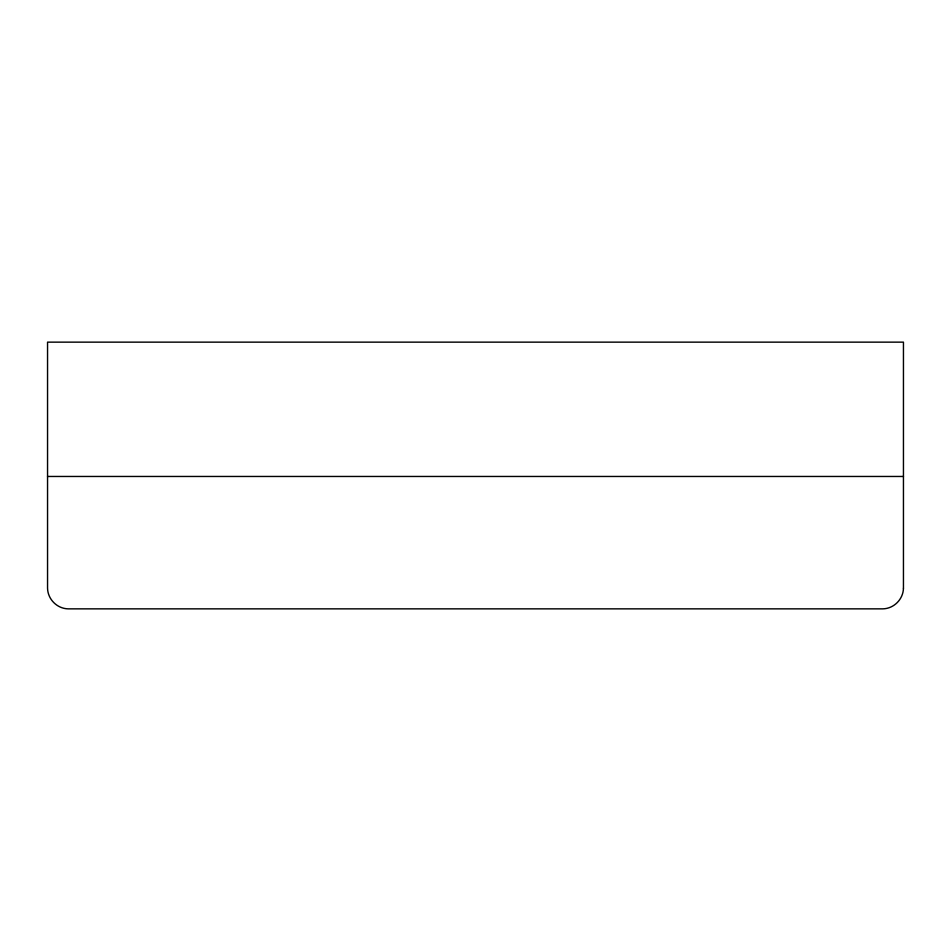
<?xml version="1.0" encoding="UTF-8"?>
<svg xmlns="http://www.w3.org/2000/svg" width="951" height="951" viewBox="0 0 951 951"><rect width="100%" height="100%" fill="white"/><g stroke="black" fill="none" stroke-linecap="round" stroke-linejoin="round"><path stroke-width="1.43" d="M47.55 476.463L903.45 476.463M903.45 588.193C903.236 599.261 893.94 608.628 882.849 608.854L68.151 608.854C57.06 608.628 47.764 599.261 47.55 588.193L47.55 342.146L903.45 342.146L903.45 588.193"/></g></svg>
